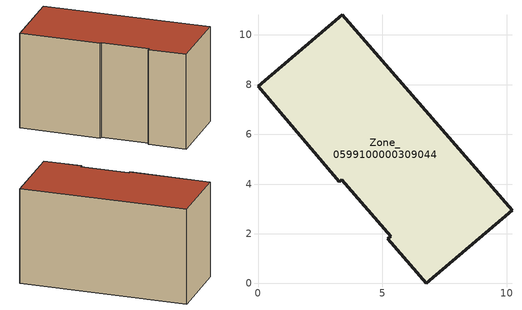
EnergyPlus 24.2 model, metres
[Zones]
Zone_0599100000309044
 floor ground (C_G): 0,7.93 3.39,10.82 10.22,2.94 6.77,0 5.23,1.81 5.34,1.9 3.38,4.18 3.28,4.09 z0
 wall outside (C_F): 3.39,10.82 0,7.93 3.28,4.09 3.38,4.18 5.34,1.9 5.23,1.81 6.77,0 10.22,2.94 3.39,10.82 z0:6.09
 roof outside (C_R): 3.38,4.18 5.34,1.9 5.23,1.81 6.77,0 10.22,2.94 3.39,10.82 0,7.93 3.28,4.09 z6.09
[BUILDING]
Pand.0599100000309044: North Axis=0; Terrain=City; Loads Convergence Tolerance Value=0.04; Temperature Convergence Tolerance Value=0.4; Solar Distribution=FullExterior; Maximum Number of Warmup Days=25; Minimum Number of Warmup Days=1
[Site:Location]
Rotterdam.The.Hague.AP_ZH_NLD Design_Conditions: Latitude=51.96; Longitude=4.45; Time Zone=1; Elevation=-4.5
[SITE:GROUNDTEMPERATURE:BUILDINGSURFACE]
18, 18, 18, 18, 18, 18, 18, 18, 18, 18, 18, 18
[MATERIAL] Thermal Absorptance=0.9; Solar Absorptance=0.7; Visible Absorptance=0.7
Name | Roughness | Thickness | Conductivity | Density | Specific Heat
G.TC.1946 | MediumSmooth | 0.15 | 1 | 540 | 1210
F.TC.1946 | Rough | 0.3 | 0.857143 | 1920 | 840
R.TC.1946 | MediumRough | 0.2 | 0.909091 | 1500 | 1000
[CONSTRUCTION]
C_G: G.TC.1946
C_F: F.TC.1946
C_R: R.TC.1946
[ZONE]
Zone_0599100000309044: Type=1; Multiplier=1; Ceiling Height=Autocalculate; Volume=Autocalculate; Floor Area=autocalculate; Part of Total Floor Area=Yes
[ZONEINFILTRATION:DESIGNFLOWRATE]
Infil_Zone_0599100000309044: Zone or ZoneList or Space or SpaceList=Zone_0599100000309044; Schedule=AlwaysOn; Design Flow Rate Calculation Method=Flow/Area; Flow Rate per Floor Area=0.003; Constant Term Coefficient=1; Temperature Term Coefficient=0; Velocity Term Coefficient=0; Velocity Squared Term Coefficient=0
[HVACTEMPLATE:ZONE:IDEALLOADSAIRSYSTEM]
Zone_0599100000309044: Maximum Heating Supply Air Temperature=50; Minimum Cooling Supply Air Temperature=13; Maximum Heating Supply Air Humidity Ratio=0.0156; Minimum Cooling Supply Air Humidity Ratio=0.0077; Heating Limit=NoLimit; Cooling Limit=NoLimit; Dehumidification Control Type=ConstantSensibleHeatRatio; Cooling Sensible Heat Ratio=0.7; Dehumidification Setpoint=60; Humidification Control Type=None; Humidification Setpoint=30; Outdoor Air Method=None; Outdoor Air Flow Rate per Person=0.00944; Outdoor Air Flow Rate per Zone Floor Area=0; Outdoor Air Flow Rate per Zone=0; Demand Controlled Ventilation Type=None; Outdoor Air Economizer Type=NoEconomizer; Heat Recovery Type=None; Sensible Heat Recovery Effectiveness=0.7; Latent Heat Recovery Effectiveness=0.65
[ZONECONTROL:THERMOSTAT]
ThermostatControl_Zone_0599100000309044: Zone or ZoneList=Zone_0599100000309044; Control Type Schedule=DualSetpointControlType; Control 1=Thermostat_Zone_0599100000309044; Temperature Difference Between Cutout And Setpoint=0
[THERMOSTATSETPOINT:DUALSETPOINT]
Thermostat_Zone_0599100000309044: Heating Setpoint Temperature Schedule=HeatingSetpoint_Zone_0599100000309044; Cooling Setpoint Temperature Schedule=CoolingSetpoint_Zone_0599100000309044
[SCHEDULE:COMPACT]
HeatingSetpoint_Zone_0599100000309044: Through: 12/31, For: AllDays, Until: 24:00, 21
CoolingSetpoint_Zone_0599100000309044: Through: 12/31, For: AllDays, Until: 24:00, 24
DualSetpointControlType: Through: 12/31, For: AllDays, Until: 24:00, 4
AlwaysOn: Through: 12/31, For: AllDays, Until: 24:00, 1
